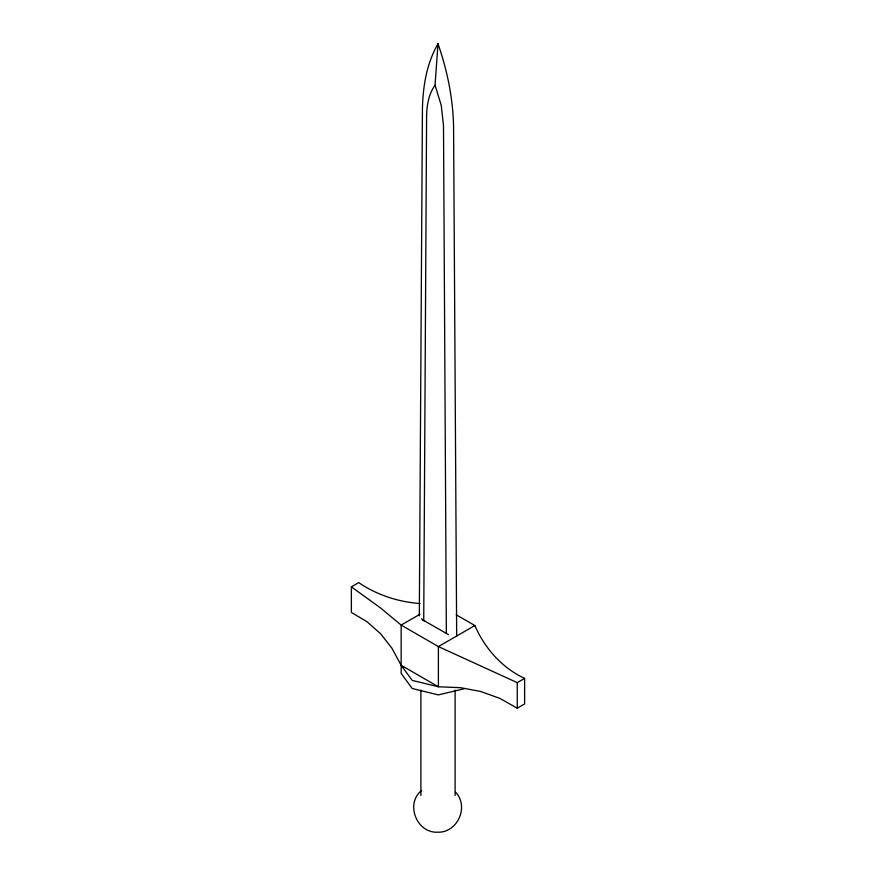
<?xml version="1.0" encoding="UTF-8"?>
<svg xmlns="http://www.w3.org/2000/svg" width="876" height="876" viewBox="0 0 876 876"><rect width="100%" height="100%" fill="white"/><g stroke="black" fill="none" stroke-linecap="round" stroke-linejoin="round"><path stroke-width="1.31" d="M419.319 615.883L422.429 109.04C422.9 86.538 426.579 63.521 438 43.8C447.329 70.562 453.067 98.627 453.571 127.02L456.681 636.107M448.665 634.717L423.732 620.471L426.601 115.742C426.853 105.087 428.725 94.028 435.043 85.18L438 43.8L438.208 46.516M421.181 790.809C405.194 804.267 416.856 833.196 437.606 832.2C457.425 833.021 469.328 806.752 455.706 792.298M456.221 614.777L474.836 625.53C484.669 648.163 502.047 667.928 524.625 678.396L524.625 703.943L517.256 708.202L499.692 698.303L480.541 691.449L460.524 687.671L438.394 686.784L412.224 680.4L401.164 665.3L391.758 647.966L380.567 633.731L366.967 621.686L351.375 612.433L351.375 586.876L358.744 582.617C376.79 594.968 398.262 601.911 419.998 603.553M419.976 614.218L401.164 625.081L401.164 673.414L412.224 688.514L438.394 694.909L464.16 688.744M474.836 625.53L438.394 646.576L401.164 625.081L380.567 607.977L351.375 586.876M401.164 665.3L438.394 686.784L438.394 646.576L517.256 682.645L524.625 678.396M422.396 619.989L424.915 621.15M421.52 618.861L423.732 620.471M435.043 85.18L441.263 105.492L443.497 125.498L446.366 633.545M517.256 682.645L517.256 708.202M455.115 690.157L455.115 795.517M420.885 690.157L420.885 795.517"/></g></svg>
